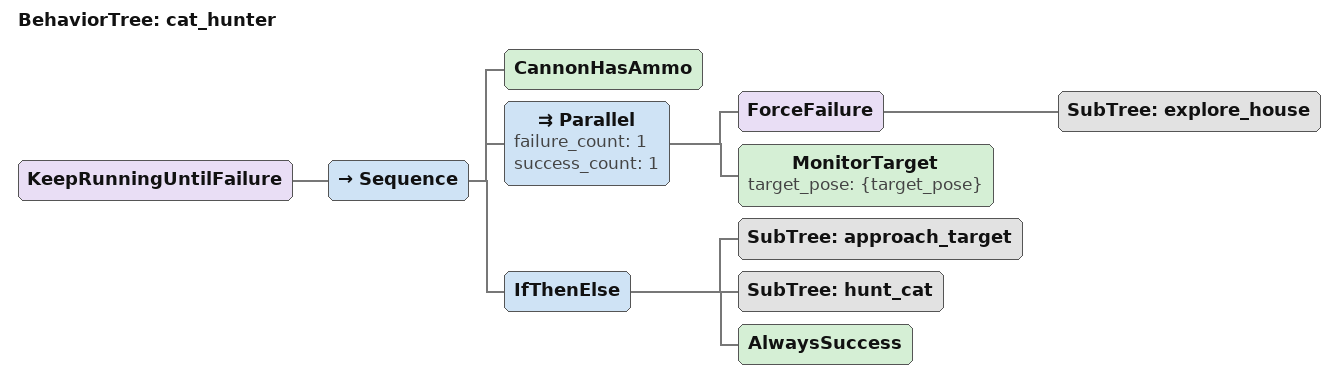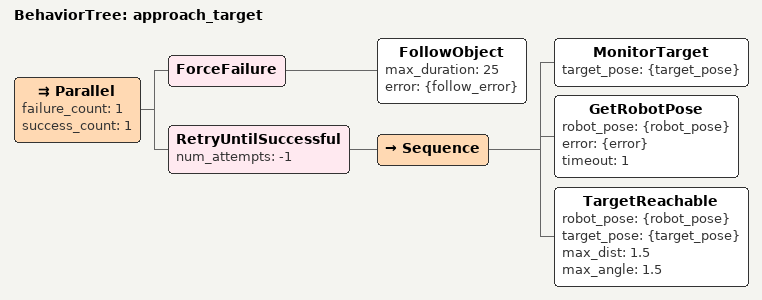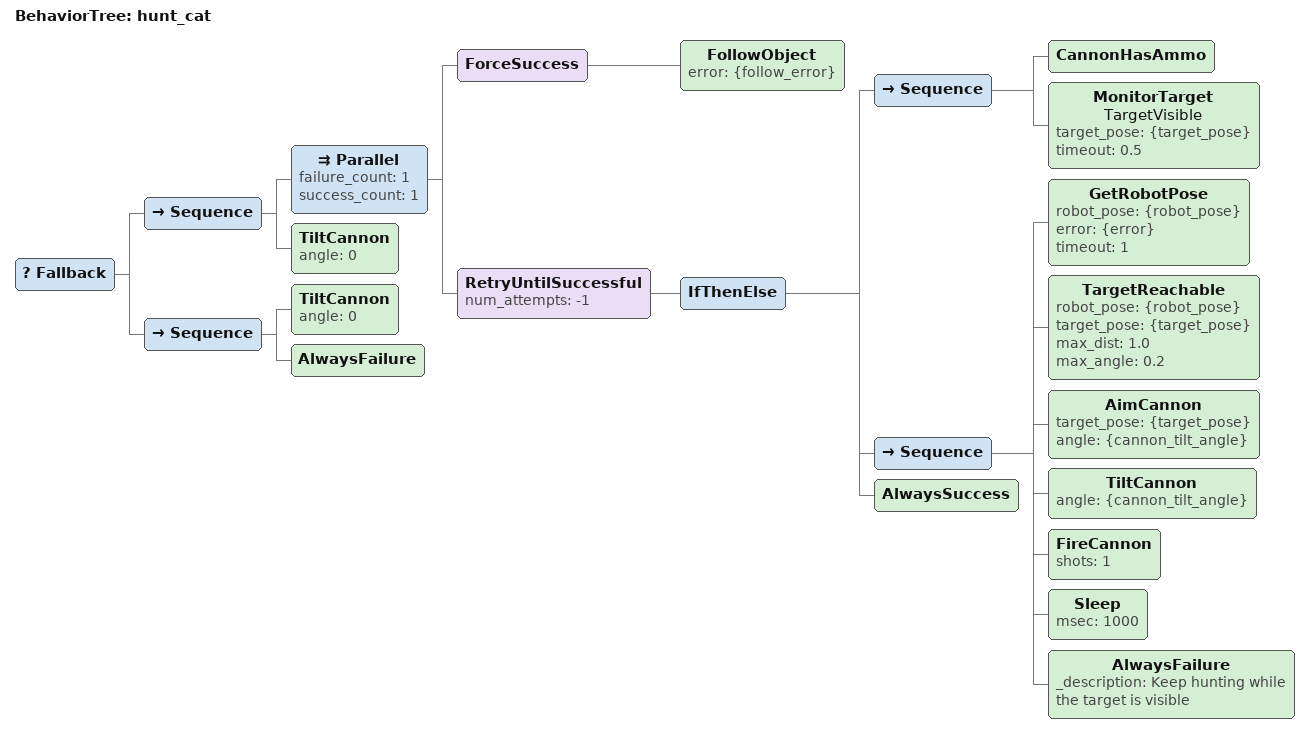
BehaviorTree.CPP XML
<?xml version="1.0" encoding="UTF-8"?>
<root BTCPP_format="4">
  <include path="explore_house.xml"/>

  <!--
    Explore the house looking for cats, and hunt each one seen: approach it, and fire the cannon at it while following
    it. Ends when the ammo or the exploration does.
  -->
  <BehaviorTree ID="cat_hunter">
    <KeepRunningUntilFailure>
      <Sequence>
        <CannonHasAmmo/>
        <Parallel failure_count="1"
                  success_count="1">
          <ForceFailure>
            <SubTree ID="explore_house"/>
          </ForceFailure>
          <MonitorTarget target_pose="{target_pose}"/>
        </Parallel>
        <!-- A target lost while approaching it is left; exploring goes on -->
        <IfThenElse>
          <SubTree ID="approach_target"/>
          <SubTree ID="hunt_cat"/>
          <AlwaysSuccess/>
        </IfThenElse>
      </Sequence>
    </KeepRunningUntilFailure>
  </BehaviorTree>

  <!--
    Follow the target until it is within the cannon's sight, checking that on its latest pose. Fails if the target
    gets lost, or isn't within sight after 25 seconds.
  -->
  <BehaviorTree ID="approach_target">
    <Parallel failure_count="1"
              success_count="1">
      <ForceFailure>
        <FollowObject max_duration="25"
                      error="{follow_error}"/>
      </ForceFailure>
      <RetryUntilSuccessful num_attempts="-1">
        <Sequence>
          <MonitorTarget target_pose="{target_pose}"/>
          <GetRobotPose robot_pose="{robot_pose}"
                        error="{error}"
                        timeout="1"/>
          <TargetReachable robot_pose="{robot_pose}"
                           target_pose="{target_pose}"
                           max_dist="1.5"
                           max_angle="1.5"/>
        </Sequence>
      </RetryUntilSuccessful>
    </Parallel>
  </BehaviorTree>

  <BehaviorTree ID="hunt_cat">
    <!-- Leveled however the hunt ends: tilted down, the cannon collides with the top plate in MoveIt's model,
         and manipulation can't plan -->
    <Fallback>
      <Sequence>
        <Parallel failure_count="1"
                  success_count="1">
          <ForceSuccess>
            <FollowObject error="{follow_error}"/>
          </ForceSuccess>
          <RetryUntilSuccessful num_attempts="-1">
            <IfThenElse>
              <Sequence>
                <CannonHasAmmo/>
                <MonitorTarget name="TargetVisible"
                               target_pose="{target_pose}"
                               timeout="0.5"/>
              </Sequence>
              <Sequence>
                <GetRobotPose robot_pose="{robot_pose}"
                              error="{error}"
                              timeout="1"/>
                <TargetReachable robot_pose="{robot_pose}"
                                 target_pose="{target_pose}"
                                 max_dist="1.0"
                                 max_angle="0.2"/>
                <AimCannon target_pose="{target_pose}"
                           angle="{cannon_tilt_angle}"/>
                <TiltCannon angle="{cannon_tilt_angle}"/>
                <FireCannon shots="1"/>
                <Sleep msec="1000"/>
                <AlwaysFailure _description="Keep hunting while the target is visible"/>
              </Sequence>
              <AlwaysSuccess/>
            </IfThenElse>
          </RetryUntilSuccessful>
        </Parallel>
        <TiltCannon angle="0"/>
      </Sequence>
      <Sequence>
        <TiltCannon angle="0"/>
        <AlwaysFailure/>
      </Sequence>
    </Fallback>
  </BehaviorTree>
</root>
